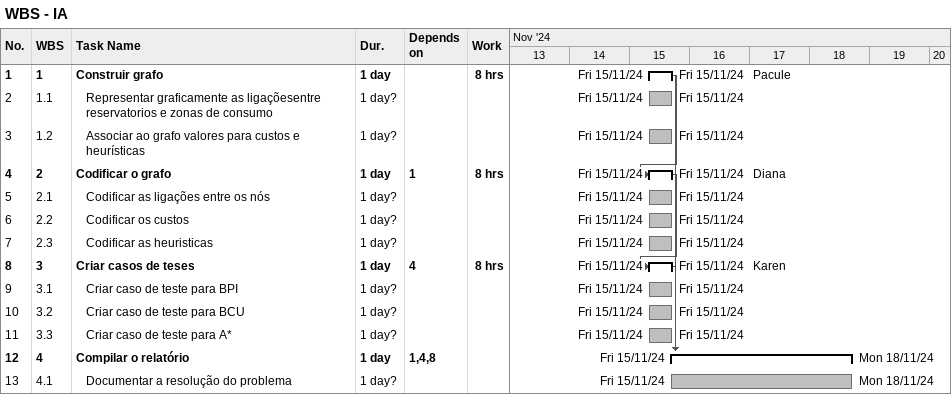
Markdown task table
WBS - IA

| ID | WBS | Task | Duration | Start | Finish | Predecessors | Resources | Work (h) |
|---|---|---|---|---|---|---|---|---|
| 1 | 1 | **Construir grafo** | 1d | 2024-11-15 | 2024-11-15 |  | Pacule | 8 |
| 2 | 1.1 | Representar graficamente as ligaçõesentre reservatorios e zonas de consumo | 1d? | 2024-11-15 | 2024-11-15 |  |  |  |
| 3 | 1.2 | Associar ao grafo valores para custos e heurísticas | 1d? | 2024-11-15 | 2024-11-15 |  |  |  |
| 4 | 2 | **Codificar o grafo** | 1d | 2024-11-15 | 2024-11-15 | 1 | Diana | 8 |
| 5 | 2.1 | Codificar as ligações entre os nós | 1d? | 2024-11-15 | 2024-11-15 |  |  |  |
| 6 | 2.2 | Codificar os custos | 1d? | 2024-11-15 | 2024-11-15 |  |  |  |
| 7 | 2.3 | Codificar as heuristicas | 1d? | 2024-11-15 | 2024-11-15 |  |  |  |
| 8 | 3 | **Criar casos de teses** | 1d | 2024-11-15 | 2024-11-15 | 4 | Karen | 8 |
| 9 | 3.1 | Criar caso de teste para BPI | 1d? | 2024-11-15 | 2024-11-15 |  |  |  |
| 10 | 3.2 | Criar caso de teste para BCU | 1d? | 2024-11-15 | 2024-11-15 |  |  |  |
| 11 | 3.3 | Criar caso de teste para A* | 1d? | 2024-11-15 | 2024-11-15 |  |  |  |
| 12 | 4 | **Compilar o relatório** | 1d | 2024-11-15 | 2024-11-18 | 1, 4, 8 |  |  |
| 13 | 4.1 | Documentar a resolução do problema | 1d? | 2024-11-15 | 2024-11-18 |  |  |  |
